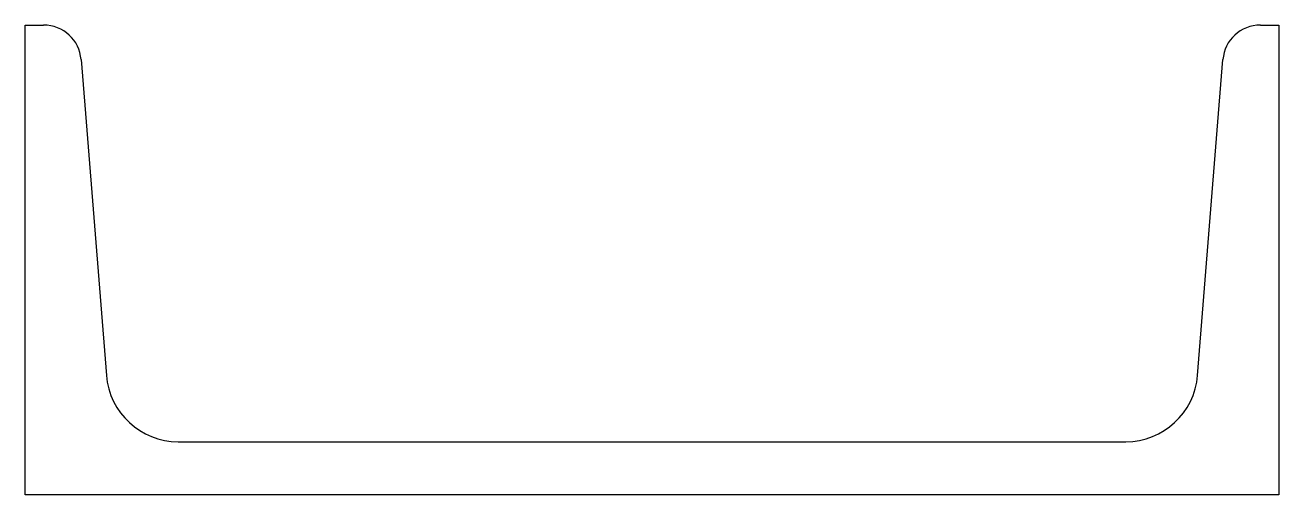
# Model space of a CAD drawing. Extents: x -100 to 100, y 0 to 75.
import ezdxf

# ---------------------------------------------------------------- set-up
doc = ezdxf.new("R2010")
doc.units = 0

msp = doc.modelspace()

# ---------------------------------------------------------------- linework, layer by layer
for p, q in [((-100, 0), (-100, 75)), ((-100, 75), (-97.04, 75)), ((97.04, 75), (100, 75)), ((100, 75), (100, 0)), ((-91.06, 69.48), (-87.03, 19.08)), ((87.03, 19.08), (91.06, 69.48)), ((-75.56, 8.5), (75.56, 8.5)), ((100, 0), (-100, 0))]:
    msp.add_line(p, q)
for centre, radius, start, end in [((-97.04, 69), 6, 4.57, 90), ((97.04, 69), 6, 90, 175.43), ((-75.56, 20), 11.5, 184.57, 270), ((75.56, 20), 11.5, 270, 355.43)]:
    msp.add_arc(centre, radius, start, end)

doc.saveas('drawing.dxf')
